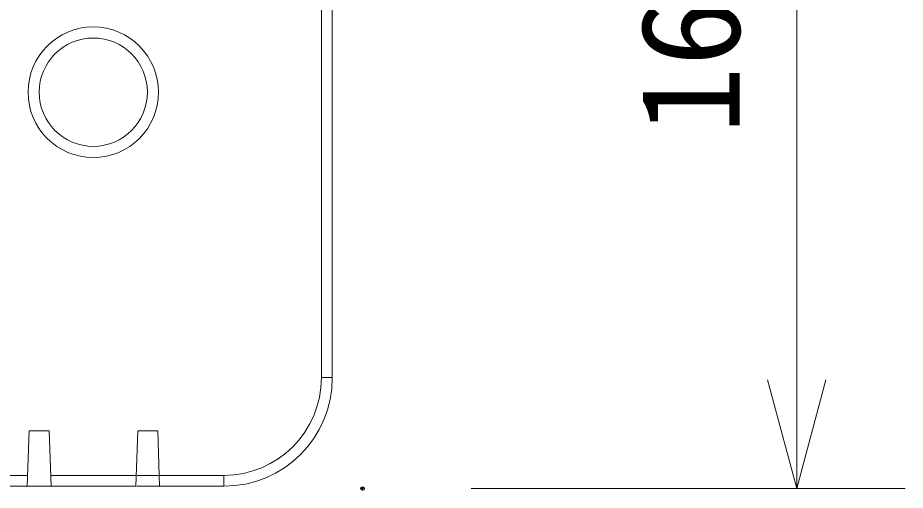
# Model space of a CAD drawing. Units: millimetres, scale not verified. Extents: x -62 to 63, y -56 to 57.
# Drawn here: x -19.15 to -2.8, y -7.69 to 1.01 of the extents above; entities that cross this region are included whole.
import ezdxf
from ezdxf.enums import TextEntityAlignment as Align

# ---------------------------------------------------------------- set-up
doc = ezdxf.new("R2010")
doc.units = ezdxf.units.MM
doc.header["$LTSCALE"] = 0.125
doc.header["$PDMODE"] = 32
doc.header["$PDSIZE"] = 0.0625
for name, color, linetype, lineweight in [('0-0_0', 7, 'Continuous', 9), ('0-5_GAIKEI', 1, 'Continuous', 18), ('0-6_SUNPO', 7, 'Continuous', 9)]:
    doc.layers.add(name, color=color, linetype=linetype, lineweight=lineweight)
doc.layers.add('0-4_DEFPOINTS', color=7, linetype='Continuous')
doc.styles.add('ＭＳ ゴシック', font='')
doc.styles.get('ＭＳ ゴシック').set_extended_font_data('MS Gothic')

# ---------------------------------------------------------------- blocks, each defined once
blk = doc.blocks.new('_OPEN30')
at = {"layer": '0-0_0'}
blk.add_line((0, 0), (-1, 0), dxfattribs=at)
blk.add_lwpolyline([(-1, 0.26795), (0, 0), (-1, -0.26795)], dxfattribs=at)
blk = doc.blocks.new('D5')
at = {"layer": '0-4_DEFPOINTS'}
for p in [(-14.6677, 17.5615), (-6.6677, 17.5615), (-14.6677, 0.7614)]:
    blk.add_point(p, dxfattribs=at)
at = {"layer": '0-6_SUNPO'}
for p, q in [((-12.6677, 17.5615), (-4.6677, 17.5615)), ((-6.6677, 2.7614), (-6.6677, 15.5615)), ((-12.6677, 0.7614), (-4.6677, 0.7614))]:
    blk.add_line(p, q, dxfattribs=at)
at = {"layer": '0-6_SUNPO', "xscale": 2, "yscale": 2}
for p, rotation in [((-6.6677, 17.5615), 90), ((-6.6677, 0.7614), 270)]:
    blk.add_blockref('_OPEN30', p, dxfattribs=dict(at, rotation=rotation))
at = {"layer": '0-6_SUNPO', "style": 'ＭＳ ゴシック'}
blk.add_text('168', height=1.833, rotation=90, dxfattribs=at).set_placement((-7.1677, 7.2865), align=Align.BOTTOM_LEFT)

msp = doc.modelspace()

# ---------------------------------------------------------------- linework, layer by layer
at = {"layer": '0-5_GAIKEI'}
for p, q in [((-13.5557, -5.6161), (-13.5557, 4.8839)), ((-13.3557, -5.6161), (-13.5557, -5.6161)), ((-18.9757, -7.6161), (-18.9401, -6.5961)), ((-16.9757, -7.6161), (-16.9401, -6.5961)), ((-20.0427, -7.4161), (-18.9687, -7.4161)), ((-18.5427, -7.4161), (-16.9687, -7.4161)), ((-16.9487, -7.4161), (-16.5627, -7.4161)), ((-16.5427, -7.4161), (-15.3557, -7.4161)), ((-15.3557, -7.4161), (-15.3557, -7.6161)), ((-16.5357, -7.6161), (-16.5557, -7.6161))]:
    msp.add_line(p, q, dxfattribs=at)
at = {"layer": '0-5_GAIKEI', "color": 7}
for p, q in [((-13.3557, 4.8839), (-13.3557, -5.6161)), ((-18.5357, -7.6161), (-18.9757, -7.6161)), ((-16.9757, -7.6161), (-18.5357, -7.6161)), ((-16.5557, -7.6161), (-16.9557, -7.6161)), ((-15.3557, -7.6161), (-16.5357, -7.6161))]:
    msp.add_line(p, q, dxfattribs=at)
at = {"layer": '0-5_GAIKEI'}
for points in [[(-13.4403, -6.1915), (-13.4403, -6.1915), (-13.4403, -6.1915)], [(-13.4287, -6.1396), (-13.4285, -6.1397), (-13.4284, -6.1397), (-13.4283, -6.1398), (-13.4282, -6.1398), (-13.4282, -6.1398), (-13.4281, -6.1399), (-13.428, -6.1399), (-13.4279, -6.1399), (-13.4278, -6.1399), (-13.4277, -6.14), (-13.4276, -6.14), (-13.4276, -6.14), (-13.4275, -6.14), (-13.4274, -6.1401), (-13.4273, -6.1401), (-13.4273, -6.1401), (-13.4272, -6.1401), (-13.4271, -6.1402), (-13.427, -6.1402), (-13.427, -6.1402), (-13.4269, -6.1402), (-13.4268, -6.1402), (-13.4268, -6.1403), (-13.4267, -6.1403), (-13.4267, -6.1403), (-13.4266, -6.1403), (-13.4266, -6.1403), (-13.4265, -6.1404), (-13.4265, -6.1404), (-13.4264, -6.1404), (-13.4264, -6.1404), (-13.4263, -6.1404), (-13.4263, -6.1405), (-13.4262, -6.1405), (-13.4262, -6.1405), (-13.4262, -6.1405), (-13.4261, -6.1405), (-13.4261, -6.1405), (-13.426, -6.1405)], [(-13.426, -6.1405), (-13.426, -6.1405), (-13.426, -6.1406), (-13.426, -6.1406), (-13.4259, -6.1406), (-13.4259, -6.1406), (-13.4259, -6.1406), (-13.4259, -6.1406), (-13.4258, -6.1406), (-13.4258, -6.1406), (-13.4258, -6.1406), (-13.4258, -6.1406), (-13.4258, -6.1407), (-13.4258, -6.1407), (-13.4258, -6.1407), (-13.4257, -6.1407), (-13.4257, -6.1407)], [(-18.9401, -6.5961), (-18.5713, -6.5961), (-18.5357, -7.6161)], [(-16.9401, -6.5961), (-16.5713, -6.5961), (-16.5427, -7.4161), (-16.5357, -7.6162)]]:
    msp.add_lwpolyline(points, dxfattribs=at)
at = {"layer": '0-5_GAIKEI', "color": 7}
msp.add_lwpolyline([(-18.9757, -7.6161), (-20.0357, -7.6161), (-20.0557, -7.6161)], dxfattribs=at)
at = {"layer": '0-5_GAIKEI'}
for radius in [1.2024, 0.9976]:
    msp.add_circle((-17.7589, -0.3586), radius, dxfattribs=at)
at = {"layer": '0-5_GAIKEI', "color": 7}
msp.add_arc((-15.3557, -5.6161), 2, 270, 0, dxfattribs=at)
at = {"layer": '0-5_GAIKEI'}
for centre, radius, start, end in [((-15.3557, -5.6161), 1.8, 270, 0), ((-13.8311, -6.5729), 0.2, 327.8905, 334.03264)]:
    msp.add_arc(centre, radius, start, end, dxfattribs=at)

# ---------------------------------------------------------------- block references
at = {"layer": '0-6_SUNPO'}
msp.add_blockref('D5', (1.8713, -8.4202), dxfattribs=at)

doc.saveas('drawing.dxf')
